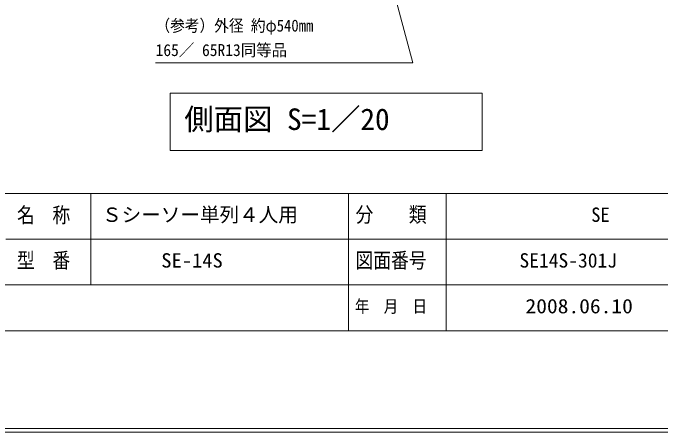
# Model space of a CAD drawing. Units: millimetres at full size, sheet at 1:10, with parts at other scales. Extents: x 5 to 8405, y -5 to 5945.
# Drawn here: x 4327 to 6310, y -5 to 1278 of the extents above; entities that cross this region are included whole.
import ezdxf
from ezdxf.enums import TextEntityAlignment as Align

# ---------------------------------------------------------------- set-up
doc = ezdxf.new("R2010")
doc.units = ezdxf.units.MM
doc.header["$LTSCALE"] = 10
for name, color, linetype, lineweight in [('DEFPOINTS_3', 7, 'Continuous', 0), ('LY_2', 7, 'Continuous', 0), ('LY_5', 7, 'Continuous', 0), ('LY_6', 7, 'Continuous', 0)]:
    doc.layers.add(name, color=color, linetype=linetype, lineweight=lineweight)
doc.layers.add('LY_4', color=7, linetype='Continuous')
doc.styles.add('ＭＳ ゴシック', font='')
doc.styles.get('ＭＳ ゴシック').set_extended_font_data('MS Gothic')

msp = doc.modelspace()

# ---------------------------------------------------------------- linework, layer by layer
at = {"layer": 'DEFPOINTS_3'}
msp.add_line((5, 5.21), (8405, 5.21), dxfattribs=at)
at = {"layer": 'LY_2'}
for p, q in [((355, 725.21), (8055, 725.21)), ((4565, 725.21), (4565, 445.21)), ((5355, 725.21), (5355, 305.21)), ((5655, 725.21), (5655, 305.21)), ((4305, 585.21), (6655, 585.21)), ((3205, 445.21), (8055, 445.21)), ((355, 305.21), (8055, 305.21))]:
    msp.add_line(p, q, dxfattribs=at)
at = {"layer": 'LY_5', "lineweight": 18}
for p, q in [((5765, 1033.01), (4809, 1033.01)), ((4809, 1033.01), (4809, 857.01)), ((5765, 857.01), (5765, 1033.01)), ((4809, 857.01), (5765, 857.01))]:
    msp.add_line(p, q, dxfattribs=at)
at = {"layer": 'LY_5'}
msp.add_line((25.04, -5.21), (8384.96, -5.21), dxfattribs=at)
at = {"layer": 'LY_6'}
for p, q in [((5332.53, 1945.25), (5552.26, 1125.21)), ((4763.69, 1125.21), (5480.82, 1125.21)), ((5552.26, 1125.21), (5452.26, 1125.21))]:
    msp.add_line(p, q, dxfattribs=at)

# ---------------------------------------------------------------- texts
at = {"layer": 'LY_2', "style": 'ＭＳ ゴシック', "width": 0.85}
for s, height, p in [('名\u3000称', 46.92, (4339, 621.93)), ('分\u3000\u3000類', 46.92, (5377, 623.21)), ('型\u3000番', 46.92, (4339, 483.21)), ('図面番号', 46.92, (5377, 483.21)), ('年\u3000月\u3000日', 38.12, (5375, 349.21))]:
    msp.add_text(s, height=height, dxfattribs=at).set_placement(p, align=Align.BOTTOM_LEFT)
at = {"layer": 'LY_4', "style": 'ＭＳ ゴシック'}
for s, p in [('Ｓシーソー単列４人用', (4600, 625.21)), ('SE14S-301J', (5879.29, 485.21))]:
    msp.add_text(s, height=43.99, dxfattribs=at).set_placement(p, align=Align.BOTTOM_LEFT)
for s, width, p in [('SE', 0.95, (6099.29, 625.21)), ('SE-14S', 1.05, (4781.43, 485.21)), ('2008.06.10', 1.1, (5897.86, 345.21))]:
    msp.add_text(s, height=43.99, dxfattribs=dict(at, width=width)).set_placement(p, align=Align.BOTTOM_LEFT)
at = {"layer": 'LY_5', "style": 'ＭＳ ゴシック'}
msp.add_text('側面図 S=1／20', height=65.98, dxfattribs=at).set_placement((4852.15, 900.01), align=Align.BOTTOM_LEFT)
at = {"layer": 'LY_6', "style": 'ＭＳ ゴシック'}
for s, width, p in [('（参考）外径 約φ540mm', 0.9, (4763.65, 1210.21)), ('165／ 65R13同等品', 0.95, (4764.08, 1135.21))]:
    msp.add_text(s, height=36.66, dxfattribs=dict(at, width=width)).set_placement(p, align=Align.BOTTOM_LEFT)

doc.saveas('drawing.dxf')
